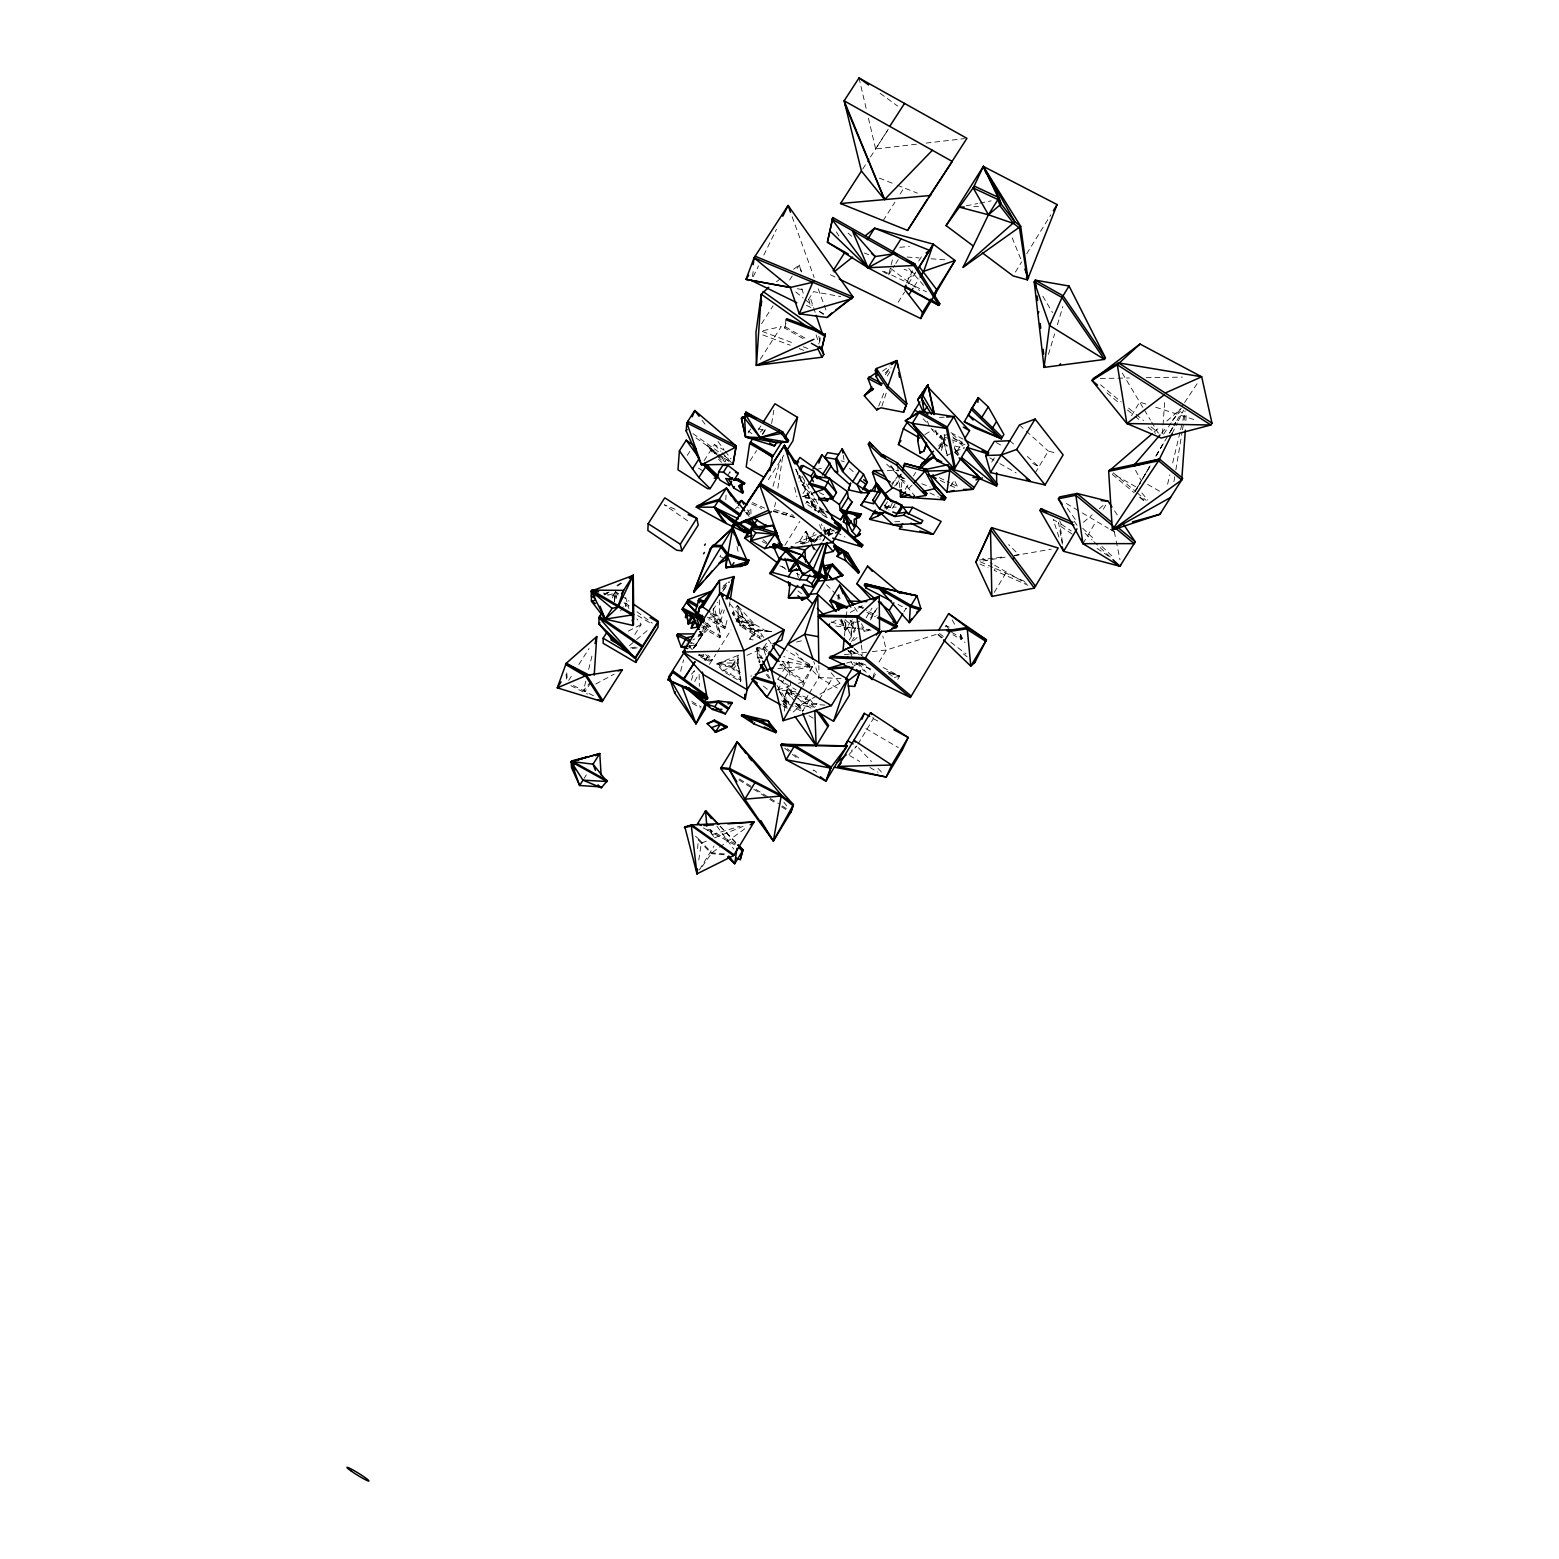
<?xml version="1.0" encoding="UTF-8"?>
<svg xmlns="http://www.w3.org/2000/svg" width="1559" height="1559" viewBox="0 0 1559 1559"><rect width="100%" height="100%" fill="white"/><g stroke="black" fill="none" stroke-linecap="round" stroke-linejoin="round"><path stroke-width="0.75" stroke-dasharray="5 3.75" d="M947.112 446.205L943.702 442.892L944.696 434.708L940.662 435.565L939.687 437.144L944.676 442.191M625.49 606.665L625.549 603.119L629.641 605.516M697.633 848.642L698.335 838.703L694.963 835.76M838.917 599.689L839.171 594.836M725.792 499.854L726.046 495.158M1185.873 420.599L1186.263 413.388M1162.449 433.772L1164.768 400.215M839.911 619.664L845.426 630.109L852.149 619.137L850.883 635.565L843.965 620.638M901.414 487.246L902.271 477.58M614.577 601.306L615.435 591.621L619.332 594.31M614.519 601.014L615.435 591.621L618.319 595.265M844.452 635.877L846.108 619.118M846.342 616.721L847.044 609.55M614.382 601.228L615.435 591.621L611.791 597.331M752.51 276.528L753.387 269.746M698.783 860.022L701.336 843.127L712.327 838.723M784.333 711.099L787.392 687.129M837.865 599.007L838.469 594.388M729.904 473.04L730.08 471.695L726.825 476.801M794.759 517.354L773.673 510.904L775.602 502.466M777.824 488.201L782.969 454.897M727.001 620.365L725.032 628.647L708.819 619.8M729.203 606.529L729.943 601.91M803.158 338.615L784.664 328.053L786.009 319.848M784.664 328.053L786.087 322.771M1173.908 481.653L1175.467 472.221M1175.856 469.863L1182.112 432.096M1182.501 429.738L1183.671 422.645M1184.061 420.287L1185.23 413.213M771.608 423.541L773.849 410.309M740.467 681.497L739.999 672.689L731.717 666.336L717.374 662.984L737.31 663.062L741.11 680.465L723.415 670.097L717.374 662.984L738.011 659.106L740.467 681.497L722.772 671.111L716.731 664.017L738.732 655.092L737.31 663.062L730.392 674.19M819.293 342.688L820.58 336.276M828.706 535.692L830.265 528.871L823.737 531.58M1167.594 484.264L1169.854 474.793M1172.68 462.945L1180.027 432.174M1180.592 429.816L1182.287 422.703M1182.852 420.345L1185.113 410.874M585.775 681.225L583.456 690.637L585.073 691.67L591.485 681.595M588.659 669.474L592.693 653.007M882.511 271.383L888.63 274.871L893.19 256.845M786.593 704.863L783.768 700.946L787.198 689.37L799.611 694.671M800.566 710.787L783.768 700.946L787.198 689.37M680.64 671.208L683.621 659.808M699.601 631.492L701.55 635.663L704.161 625.666M828.394 535.867L830.265 528.871L824.263 532.691M906.597 282.861L912.639 270.72M802.69 684.732L803.84 680.562L789.361 670.994L780.942 663.043M772.991 486.33L780.63 459.028M725.032 628.647L720.18 622.567L724.292 610.037M691.455 680.192L694.125 671.247M1048.447 354.4L1054.625 333.879M1057.372 324.759L1062.868 306.538M941.461 447.628L943.526 440.885L947.833 457.079M874.326 672.942L872.241 679.627L875.534 674.17M900.537 474.17L899.134 478.535L899.855 487.733M881.887 406.197L886.389 392.517M720.18 622.567L718.835 618.241L722.889 607.913M941.266 450.532L945.436 439.229M878.652 406.158L884.732 390.978M834.611 531.307L828.414 527.897L824.886 533.568L830.265 528.871L828.472 533.159L830.265 528.871L824.477 533.159M892.469 502.894L889.663 508.838L885.044 507.513M828.258 533.275L830.265 528.871L827.751 532.944M802.924 686.837L812.707 666.141L786.652 650.59M753.27 276.625L758.551 265.848M763.832 255.072L776.479 229.192M1172.115 433.558L1177.357 422.918M1178.409 420.794L1183.651 410.153M872.923 613.681L870.721 618.105L876.879 608.01M612.297 597.838L615.435 591.621L617.169 601.131M694.71 681.517L697.945 675.3M705.506 660.782L707.669 656.651L703.46 654.994M870.507 619.897L877.23 607.932M938.732 449.07L943.526 440.885L947.502 456.28M1149.685 466.687L1137.31 487.655L1112.775 473.683M1155.862 456.202L1168.237 435.214M1169.484 433.129L1175.661 422.645M1176.909 420.54L1181.917 412.044M1134.874 491.787L1140.116 482.92M1142.591 478.73L1149.957 466.238M1156.096 455.832L1162.235 445.406M1169.601 432.915L1175.739 422.508L1169.698 432.759M1082.94 543.662L1096.25 521.174M1103.343 509.189L1105.721 505.174M1135.478 490.734L1150.133 465.888M1156.252 455.52L1164.807 441.041M1135.283 491.085L1140.35 482.53M1059.613 520.862L1061.289 524.253L1060.217 526.026L1062.692 544.422M1131.522 415.707L1139.648 402.047L1146.547 404.268M994.291 592.362L1006.451 572.036M823.016 540.973L830.265 528.871M995.305 568.431L994.174 570.321L1028.005 585.288M961.201 639.521L960.617 633.285L961.201 639.521L952.978 634.747M897.711 679.393L899.66 676.177L882.667 667.233M1035.215 472.903L1048.35 451.097L1056.788 453.26M945.28 626.835L946.04 625.568L950.386 627.751M857.976 744.091L873.352 718.641L871.832 714.548M991.738 462.127L995.305 456.261M903.869 611.908L906.208 608.068M813.096 770.887L813.701 769.912L819.177 774.297M879.042 662.049L886.33 650.006L939.512 633.402M856.632 664.816L857.275 663.783L853.143 662.439M699.445 869.864L714.041 846.011M807.991 695.45L803.08 703.46L790.374 714.431M809.218 693.443L819.04 677.405L818.845 665.44M854.215 621.534L845.426 630.109L841.236 619.664M796.63 704.005L802.593 711.157L809.959 699.114L801.696 695.567M855.891 627.361L850.883 635.565L853.494 622.743L852.149 619.137M849.207 640.145L855.384 630.07M851.584 641.567L855.228 635.604M866.083 617.851L872.027 608.107M816.331 704.473L816.994 703.382L809.667 703.966M819.293 699.601L832.37 678.184M950.659 486.038L954.322 480.036L957.908 487.597M861.776 627.03L864.115 631.142L869.552 629.368M938.908 448.427L944.793 438.469M798.461 683.31L803.06 681.848L812.707 666.141L783.729 656.495M894.535 486.057L897.399 483.271L893.443 481.166M896.269 485.102L901.94 475.904M777.902 679.256L781.527 673.391M782.735 671.442L788.757 661.679L779.831 665.089M884.83 505.915L887.383 501.803M886.408 509.462L888.961 505.33M795.694 691.767L777.727 689.877L783.748 680.094M784.957 678.146L789.361 670.994L812.707 666.141L781.877 661.23M931.113 428.433L936.647 434.942L937.914 432.895M895.022 504.025L892.566 508.02L888.805 510.085M905.292 489.253L908.839 483.485M913.438 476.021L915.659 472.416M1015.396 272.065L1021.71 261.854M1026.777 253.669L1050.805 214.811M891.046 486.681L898.179 475.125L897.789 465.498M759.486 637.962L760.129 636.91L747.326 628.355L739.102 620.833L733.1 612.141L743.409 617.832L740.018 625.88L764.085 641.022M822.684 541.09L826.484 534.99L821.301 524.019M767.457 650.298L764.085 647.121L756.992 647.57L757.382 658.716L759.35 662.692M739.297 621.866L737.349 605.379L754.614 624.379L753.952 625.451L740.018 625.88L732.438 613.213L737.349 605.379L746.664 621.788L746.001 622.859L754.381 631.609L754.809 634.844L749.567 639.307L756.485 640.515M813.057 540.895L805.711 531.424L798.949 542.259L803.002 544.091M818.319 512.541L820.307 509.345L806.841 501.686L805.769 503.401M747.326 628.355L755.024 630.538L772.212 631.668L747.326 628.355L746.664 629.407L738.44 621.885L732.438 613.213L753.952 625.451L737.095 619.936M724.954 665.946L725.598 664.913M722.772 671.111L737.31 663.062L739.999 672.689M750.152 631.726L750.795 630.674M808.283 542.162L814.402 532.34M716.731 664.017L731.074 667.388L738.732 655.092M763.774 637.417L758.59 630.128L755.024 630.538L749.567 639.307L758.59 630.128L772.212 631.668M815.065 541.051L818.728 535.185M703.772 654.799L697.945 655.306L704.103 658.872L704.785 657.762L710.066 660.081L712.541 659.671L707.942 655.053M824.048 510.261L811.732 503.148L814.87 502.193L808.166 494.573L810.466 490.91M701.667 627.147L719.868 637.787L720.687 636.481L714.704 607.971M887.266 376.031L890.891 370.243M704.103 658.872L709.384 661.191L710.066 660.081M709.501 664.348L715.834 654.215M717.101 652.188L731.035 629.894M736.121 621.788L739.921 615.708L729.378 603.294M709.384 661.191L712.541 659.671M784.898 545.299L799.884 521.31M811.732 503.148L815.143 497.672M738.44 621.885L742.61 621.749L740.018 625.88L739.102 620.833L754.614 624.379M914.139 286.544L918.953 278.905M712.853 610.212L717.842 602.3M798.851 476.879L799.845 475.3L798.383 478.983L806.471 485.473L805.477 487.051L799.026 481.848M689.468 645.816L695.723 644.958L703.012 633.85L698.413 633.87M699.874 631.473L701.55 635.663L707.065 626.874M695.119 646.439L703.012 633.85L698.296 634.961M713.632 608.185L713.847 616.74L719.868 637.787M693.619 648.388L703.012 633.85L698.393 635.312M714.217 622.743L715.074 621.378M804.795 481.634L802.476 485.317L808.77 491.884L809.745 494.242L808.166 494.573M786.243 514.762L787.061 513.437M802.963 493.638L807.543 486.33M584.099 778.389L586.34 774.842M918.719 261.074L922.363 255.306M908.39 283.796L918.017 268.518M898.179 302.251L904.629 292.001M888.63 274.871L894.652 265.361M895.84 263.471L898.257 259.671M720.726 555.277L719.907 556.582L725.637 558.921M768.334 479.724L783.885 455.131M746.722 514.295L750.736 507.922L751.009 513.671M916.478 144.208L875.651 148.982L888.201 129.163M634.825 634.513L641.256 624.399L636.968 618.942M762.546 433.753L766.248 427.945M762.409 434.688L766.151 428.803M750.074 460.782L756.563 450.57M748.145 432.954L750.697 428.939M883.173 220.637L894.905 202.222M900.128 194.018L904.045 187.879M758.278 429.953L760.85 425.919M704.064 460.801L714.451 444.568L724.272 450.239M808.341 299.718L813.506 291.65L840.671 296.561M568.665 680.445L572.504 674.443M578.876 664.465L589.088 648.505M716.224 453.844L707.494 445.66L714.451 453.084L713.652 454.351L707.494 445.66L716.614 453.221M620.579 610.933L625.549 603.119L629.368 605.983M687.266 455.384L689.799 451.428M760.324 359.252L781.312 326.513L762.897 330.761M761.533 323.746L773.05 305.856M789.672 280.016L792.225 276.04M797.156 268.401L799.319 265.03L801.618 271.89M862.731 169.035L869.181 159.018M870.487 157.011L888.552 128.91M1163.599 434.201L1171.491 422.314M1172.797 420.345L1183.3 404.502M1184.606 402.514L1197.741 382.735M686.856 643.614L693.034 648.369L703.012 633.85L692.917 639.95M702.232 866.492L711.82 852.89L746.391 827.615M722.694 591.387L726.942 585.814M591.017 681.302L583.456 690.637L587.568 688.435M723.473 589.458L729.495 582.092M885.2 374.725L891.066 367.671M1161.572 433.129L1166.307 427.614M1172.602 420.287L1180.494 411.108M731.717 666.336L738.011 659.106M848.992 754.537L856.807 746.04L851.467 750.483M691.455 674.19L694.71 670.682M704.434 660.159L707.669 656.651L698.822 655.579M885.278 372.991L890.267 367.69M908.8 488.435L912.093 485.044M722.363 588.523L729.027 581.682M938.537 446.01L943.526 440.885M735.322 508.994L737.407 506.889L743 511.333M891.748 483.621L903.655 472.026M760.285 432.096L762.663 429.855M693.034 648.369L697.224 644.471L696.542 643.633M700.4 631.259L701.55 635.663L710.748 626.699L705.915 621.768M853.591 640.691L857.099 637.514M723.181 586.223L728.599 581.39M1154.089 432.057L1159.545 427.341M1166.814 421.047L1181.352 408.477M1083.447 522.304L1092.255 514.762M1099.29 508.721L1104.571 504.2M629.427 645.66L634.825 641.08M636.637 639.56L649.246 628.881M813.973 542.513L823.035 534.932M882.589 371.178L889.76 365.878M812.863 541.694L822.528 534.581M776.421 281.731L782.131 277.541M793.589 269.2L799.319 265.03L801.19 271.909M604.424 594.934L607.952 592.537M617.559 586.009L621.476 583.339M853.669 666.161L857.275 663.783L858.795 667.33M907.786 278.418L915.152 273.721L904.084 269.2M810.232 541.558L822.256 533.957M924.857 434.571L933.12 429.446M616.818 585.502L620.93 582.949M831.688 622.704L837.885 619.274M850.279 612.414L864.719 604.424M884.908 508.292L890.579 505.155M839.697 683.388L803.08 703.46L795.226 695.295M823.717 535.458L833.929 529.963M595.752 684.031L614.207 674.112M628.335 631.103L641.256 624.399M828.258 535.809L834.299 532.71M603.84 594.291L607.737 592.323M604.853 594.096L609.14 592.05M946.742 455.54L953.348 452.519M955.55 451.506L964.358 447.472M949.236 433.87L939.687 437.144M746.917 655.345L768.684 645.835M795.421 543.273L821.554 532.476M714.509 837.846L743.097 826.406M802.827 496.542L813.525 492.819M800.702 543.409L819.001 537.524M828.16 534.601L835.02 532.379M777.727 689.877L789.244 686.233M607.698 595.324L616.818 592.478M712.268 834.533L740.135 826.192M846.615 663.062L851.097 661.776L854.157 664.816M802.924 496.678L811.849 494.281M802.671 543.818L820.677 538.946M750.814 676.158L751.828 675.885M827.712 534.464L831.025 533.431L822.918 530.567M803.021 496.697L812.395 494.359M859.652 621.223L853.494 622.743L849.967 620.034M894.379 677.483L899.66 676.177L886.954 671.403M796.552 641.996L803.158 640.379M816.487 469.493L822.743 468.051M966.21 205.807L977.532 203.566M979.812 203.118L991.154 200.877M1005.048 557.187L979.734 561.552L1024.906 581.507M1014.266 555.589L1051.234 549.197M630.615 647.92L635.39 647.141M632.33 648.583L637.124 647.823M709.306 617.364L713.847 616.74L710.69 613.486M979.305 560.032L1004.892 556.641M1014.207 555.413L1018.865 554.79L1008.654 544.617M926.085 143.097L964.534 138.615M754.381 631.609L757.927 631.2L761.825 636.657M844.315 654.702L870 651.837M872.319 651.584L886.33 650.006L882.764 635.994M864.115 631.142L870.994 630.421M899.835 247.316L909.404 246.419M777.941 668.46L812.707 666.141M939.473 417.442L944.228 417.169M894.749 521.797L901.784 521.466M973.732 206.684L978.506 206.548M1100.303 378.447L1129.262 377.98M1146.157 377.687L1182.365 377.103M887.227 470.526L898.549 470.428M884.401 506.928L896.152 507.104M805.223 497.535L814.324 498.042M841.061 678.691L819.04 677.405L795.967 652.89M907.085 257.04L919.069 257.917M931.054 258.794L947.814 260.022M824.945 705.116L803.08 703.46L811.206 708.215M724.467 853.981L711.82 852.89L698.335 838.703M724 854.741L711.352 853.65L697.847 839.463M835.936 626.036L854.956 628.277M857.333 628.55L871.598 630.226M805.146 497.886L816.292 499.406M762.916 658.21L758.181 657.45L757.382 658.716L759.935 662.614M797.253 288.707L804.21 289.974M783.768 700.946L792.537 703.012M794.739 703.518L810.251 707.162M758.453 428.803L766.872 430.888M603.314 593.005L617.091 596.434M955.082 445.991L964.183 448.466M841.1 460.821L844.296 461.717M773.245 511.508L794.155 517.354M885.863 506.207L890.481 507.532L889.663 508.838L884.109 505.038M859.145 606.256L863.608 607.562M831.103 621.924L855.599 629.271L845.036 619.547M774.511 509.598L793.453 515.386M888.63 672.806L899.66 676.177L886.389 671.266M706.285 625.276L710.748 626.699L705.389 622.548M704.083 625.919L710.027 627.829L704.668 623.678M1155.726 407.23L1197.059 420.56M760.129 661.425L758.181 657.45L756.992 647.57L765.898 650.551M687.11 641.723L696.405 645.796M762.254 331.424L794.155 343.409M803.275 346.819L807.815 348.534M762.819 334.932L790.16 345.221M799.28 348.651L803.84 350.366M949.762 439.014L940.662 435.565L945.65 440.632M952.042 439.872L965.703 445.056M921.778 483.738L930.236 487.032M879.373 178.135L895.08 184.332M897.321 185.209L917.355 193.121M864.349 252.987L868.753 254.78M675.164 509.286L664.329 504.785L689.273 521.934M953.504 438.469L962.293 442.21M794.681 694.203L786.418 690.656L795.246 701.842M796.766 695.08L809.179 700.4L814.694 708.195M979.929 564.027L988.055 567.632M752.451 502.583L764.612 508.156M799.767 540.934L805.847 543.701M813.116 548.71L817.169 550.561M751.633 503.888L761.766 508.526M779.968 565.898L786.106 568.723M796.337 573.439L799.572 574.94M904.785 478.594L900.381 476.528L899.134 478.535L907.319 482.374M929.905 492.975L938.304 496.912M762.176 541.558L766.541 543.623M883.797 271.266L926.533 291.845M830.518 274.793L837.027 277.95M713.691 613.954L719.712 616.857L721.038 621.184L725.89 627.283L706.071 616.468M806.529 305.35L810.836 307.454M819.43 311.664L823.737 313.768M939.298 477.658L949.587 482.705M951.653 483.699L957.811 486.72M940.272 480.425L948.515 484.459M950.561 485.473L954.673 487.48M819.43 492.605L823.776 494.749M573.42 685.512L594.232 696.132M570.886 685.629L587.568 694.145M861.484 662.945L867.545 666.044M858.58 662.867L870.643 669.045M897.984 604.463L906.52 608.867M858.697 606.334L866.823 610.543M868.85 611.576L876.996 615.805M866.862 612.278L875.359 616.682M850.805 650.434L859.301 654.916M703.323 827.907L709.579 831.2L714.022 836.93M963.092 439.131L950.211 432.272L962.254 442.931L956.018 452.812L952.939 441.528M724.233 458.307L728.15 460.392L725.753 460.762L721.992 458.21M873.352 718.641L879.49 721.953M735.809 844.023L707.006 828.414L706.363 829.466L735.107 845.056M782.774 705.876L790.725 710.241M836.676 532.457L844.939 537.017M1147.619 484.381L1160.149 491.514M996.279 442.542L1002.359 446.01M1032.779 463.354L1038.879 466.823L1026.913 456.085M785.405 326.883L805.964 338.634M989.712 457.82L997.838 462.458M999.865 463.627L1016.117 472.903M1056.788 521.622L1053.241 519.595L1059.165 537.738M982.618 558.317L992.537 564.027M994.525 565.176L1026.368 583.514M745.572 512.385L751.087 515.581L747.463 509.929M951.672 632.311L961.942 638.255M698.627 654.195L704.785 657.762M739.921 615.708L769.211 632.798M837.28 688.065L819.04 677.405L813.779 661.503M702.485 625.841L720.687 636.481L714.685 615.415M865.869 728.599L898.335 747.579M777.61 679.042L796.084 689.838M792.303 695.08L786.184 691.514L790.666 696.873M794.33 696.269L812.668 707.006M689.682 641.412L695.723 644.958M784.547 699.679L792.946 704.59M795.051 705.837L803.45 710.748M637.631 615.552L651.837 623.892M808.965 715.698L813.174 718.173M849.597 755.55L859.769 761.513M869.922 767.476L878.068 772.251M691.767 701.433L701.258 707.006M692.469 703.304L700.42 707.981M1066.356 503.499L1080.309 511.742M1082.297 512.93L1108.215 528.267M1110.203 529.456L1116.205 533.003M739.492 778.993L753.893 788.074M755.94 789.38L768.275 797.156M770.341 798.461L778.565 803.645M782.17 805.925L787.587 809.335M738.927 779.909L767.73 798.072M769.776 799.358L775.953 803.255M781.624 806.821L787.042 810.251M698.49 468.129L704.395 471.89M886.623 464.153L898.179 475.125L905.818 480.055M850.649 650.61L856.593 654.488M853.65 659.145L848.038 650.395L853.962 654.273M710.358 614.188L721.038 621.184M803.06 681.848L788.581 672.28L780.143 664.329M858.97 662.224L872.183 671.072M888.416 673.469L892.391 676.138M1061.289 524.253L1071.228 530.956M1097.088 548.398L1111.021 557.791M1072.163 534.074L1060.217 526.026L1058.542 522.635L1062.342 544.149M823.99 513.301L806.841 501.686L827.322 517.588M807.679 504.687L828.628 518.913M714.451 453.084L720.102 456.923M621.281 595.655L629.057 601.053M711.703 613.233L718.835 618.241M692.976 433.636L722.207 454.487M724.175 455.871L730.021 460.041M695.938 437.865L717.393 453.143M719.342 454.546L729.086 461.483M797.448 474.501L803.177 478.613M880.231 93.404L897.614 106.031M1139.941 497.048L1145.631 501.316M824.087 512.19L820.307 509.345L826.367 515.386M636.988 611.713L652.227 623.152M782.267 566.521L786.028 569.366M763.014 539.706L766.755 542.551M890.618 268.382L919.576 290.578M731.074 667.388L739.356 673.741M748.223 430.908L751.886 433.733M939.453 633.5L943.273 636.423M950.893 642.289L966.073 653.981M942.454 637.767L936.745 633.363L941.85 638.294M963.365 653.864L967.165 656.787M686.038 644.919L690.676 648.486M763.423 686.155L770.75 691.962M781.741 700.654L787.237 704.999M783.047 703.382L786.632 706.227M784.703 748.203L790.374 752.744M792.264 754.244L797.955 758.785M787.198 748.729L792.868 753.27M794.759 754.77L800.449 759.311M797.955 590.861L801.482 593.706M943.702 442.892L947.346 445.855M954.654 451.798L958.298 454.78M795.792 291.962L803.138 297.964M804.97 299.464L812.317 305.467M819.664 311.488L823.347 314.489M718.446 454.721L725.753 460.762L724.954 462.01L717.958 455.481M1106.909 392.868L1120.025 403.781M1127.508 409.998L1133.12 414.675M1134.991 416.234L1140.603 420.891M1148.106 427.127L1155.589 433.363M1100.537 384.8L1121.116 401.91M1128.599 408.146L1134.231 412.823M1136.102 414.382L1143.585 420.599M1151.068 426.835L1158.551 433.071M783.359 704.083L787.042 707.162M1113.282 472.806L1135.225 491.202M1137.057 492.741L1146.196 500.4M1112.327 474.404L1134.25 492.8M1139.746 497.399L1145.241 501.998M848.096 233.129L851.701 236.247M952.685 436.91L964.729 447.569M849.48 468.304L856.183 474.287M1009.842 440.729L1014.967 445.328M854.196 648.68L863.121 656.709M1019.45 424.925L1024.536 429.543M1026.231 431.083L1048.35 451.097M854.546 648.817L861.406 655.131M1085.122 533.392L1092.08 539.96M1093.833 541.616L1111.216 558.044M766.658 651.584L763.286 648.408L756.193 648.856L761.572 659.106M1082.706 528.306L1094.886 539.823M1101.843 546.41L1114.003 557.908M826.504 584.781L835.02 593.238M836.715 594.934L841.821 600.001M717.647 456.3L722.441 461.113M718.465 459.145L721.661 462.36M705.72 654.624L711.839 660.763M955.609 450.765L958.941 454.137M954.654 452.324L957.986 455.696M923.045 418.708L926.338 422.119M934.582 430.654L944.481 440.885M781.001 680.484L793.667 693.658M746.664 621.788L755.024 630.538M720.239 826.192L736.53 843.224M858.424 747.774L871.5 761.533M878.029 768.412L882.92 773.576M714.451 444.568L720.628 451.136M722.168 452.773L731.444 462.633M720.102 826.289L736.257 843.438M856.359 662.614L864.29 671.111M908.761 268.401L924.292 286.135M954.673 448.856L959.37 454.234M890.208 465.985L914.451 495.606M1141.812 492.975L1147.833 500.069M831.122 672.806L841.86 685.57M946.04 625.568L950.269 630.615M689.312 646.167L692.215 649.674M848.038 650.395L851.058 654.039M858.619 663.179L866.18 672.319M746.157 512.697L749.177 516.477M796.707 703.694L802.593 711.157M624.048 602.553L628.355 608.01M783.885 802.183L786.808 805.945M891.124 465.732L898.179 475.125M766.151 674.482L769.035 678.34M702.018 420.17L706.363 425.997M717.978 441.509L723.766 449.245M725.208 451.194L731.015 458.95M716.867 826.134L733.821 849.07M809.959 699.114L815.299 706.656M1074.209 521.213L1078.165 526.825M1067.369 508.195L1075.281 519.42M806.685 540.739L805.711 531.424L812.531 541.324M1114.549 510.845L1118.427 516.653M854.527 607.347L857.236 611.381M771.218 643.711L768.626 639.814L763.286 648.408L765.566 654.955M782.871 661.25L789.361 670.994M813.525 549.041L805.711 531.424L812.395 541.558M778.935 690.618L788.094 704.532M777.025 685.473L788.796 703.382M767.554 674.306L770.107 678.204M849.811 651.077L852.052 654.585M779.695 692.293L788.269 706.246M1122.285 373.069L1143.234 408.049M1144.442 410.056L1150.425 420.034M1151.614 422.041L1157.616 432.038M1042.776 296.191L1052.539 312.579M836.462 231.999L838.859 236.013M851.097 661.776L852.812 664.699M802.242 476.567L823.62 514.002M813.954 548.826L805.711 531.424L811.382 541.343M861.386 623.697L864.894 629.875M952.14 619.839L955.648 626.055M960.325 634.338L965.002 642.62M1135.537 470.331L1141.363 480.815M805.711 531.424L814.519 548.749M756.992 647.57L762.176 658.151M737.349 605.379L743.409 617.832M795.928 469.064L815.747 509.968M824.087 527.195L827.225 533.646M795.714 469.415L815.162 510.923M927.254 421.242L929.729 426.815M799.124 704.551L801.813 711.099M1012.2 237.864L1021.281 260.217M841.119 619.254L845.426 630.109L841.529 619.059M819.566 524.565L822.061 531.093M792.147 216.74L814.168 277.56M818.261 288.824L826.406 311.371M810.816 299.289L815.415 312.989M801.794 288.59L803.236 293.209M816.137 334.834L819.001 344.091M625.607 597.175L628.881 608.536M710.612 829.174L711.859 833.753M808.731 299.445L810.602 306.343M818.767 336.179L820.638 343.058M794.622 487.538L796.883 496.912M859.009 77.95L866.219 108.721M868.441 118.192L875.651 148.982M736.978 546.488L738.557 553.484M797.253 572.933L798.305 577.629M1114.295 531.658L1115.718 538.693M1116.205 541.031L1120.005 559.798M935.809 430.167L936.647 434.942M843.244 455.228L843.945 459.554M861.289 645.075L862.751 654.371M788.757 661.679L790.14 678.36M790.335 680.737L791.719 697.438M566.112 674.092L566.56 681.147M701.277 631.434L701.55 635.663M566.794 672.884L567.242 680.036M699.134 674.54L699.328 686.389M719.615 599.864L719.712 616.857"/><path stroke-width="1.5" d="M632.818 625.412L633.266 575.349L591.192 591.134L591.446 601.17L605.243 619.137L632.818 625.412L633.11 614.032M732.691 532.399L732.769 527.819L710.183 548.982L693.677 592.128L727.936 553.991L732.769 527.819L710.183 548.982M704.61 463.257L716.887 474.657L716.809 478.165L710.124 488.669L707.552 488.649L677.99 469.805L679.393 450.843L686.252 440.184L693.619 445.484L696.347 449.343M697.594 869.22L697.009 873.839L684.83 826.874L691.787 824.945L754.069 822.002L733.607 855.579L697.009 873.839L697.126 869.259M606.88 632.369L603.138 638.216L603.197 643.302L635.76 662.439L635.936 657.489L658.249 622.275L650.084 617.5M648.154 523.707L647.862 530.469L676.762 550.249L681.868 550.814L698.237 525.052L696.795 518.27L664.758 497.847L648.154 523.707L680.309 544.169L681.868 550.814M777.727 441.178L774.394 445.952L745.592 436.968L744.637 418.182L745.826 412.102L782.618 431.785L788.542 440.69L787.568 442.21L776.772 442.698L745.592 436.968L741.421 418.319L742.396 416.799L745.611 416.682L745.826 412.102L755.784 418.338M926.182 445.504L923.844 451.155L920.063 453.104L917.744 440.885L918.173 432.973M919.011 433.402L917.744 440.885M1185.347 430.206L1181.741 479.958L1112.346 530.002L1108.683 471.344L1109.638 469.727L1159.526 459.106L1182.716 478.301L1159.877 514.275L1112.346 530.002L1158.551 460.782L1172.115 433.558M658.249 622.275L657.937 627.459L635.76 662.439M594.213 675.164L596.746 636.54L566.19 663.316L557.284 687.85L602.164 701.608L622.411 669.707L586.632 675.378L566.19 663.316L589.77 675.378M821.885 347.638L823.776 354.536L822.061 357.225L756.388 365.391L761.279 294.203L768.782 287.285M686.174 430.908L686.817 422.82L694.768 410.485L736.179 445.952L733.003 464.27L701.472 464.855L686.174 430.908L687.11 429.466M687.441 425.412L687.772 421.359L736.179 445.952L733.003 464.27M684.849 686.564L698.802 696.951L707.377 699.114L667.876 679.782L672.631 672.241L704.395 695.372L707.377 699.114L702.407 672.085M931.619 481.517L945.826 497.847L944.598 499.874L900.556 496.931L901.199 489.682M902.914 470.311L904.59 463.432L926.533 469.395L935.712 486.642L945.826 497.847L941.636 495.879M704.044 695.45L708.059 698.023L705.077 694.281L673.313 671.13L672.572 672.903M851.35 520.92L848.778 525.052L843.38 521.934L844.725 514.548L849.597 523.746L846.888 522.187M977.883 402.417L978.331 397.603L988.27 406.841L1003.918 434.493L1001.346 438.722L974.726 427.945L964.319 421.768L978.331 397.603L971.179 409.257L1001.346 438.722L964.319 421.768M697.536 586.048L693.677 592.128L732.769 527.819L748.028 562.877L740.35 566.463L725.929 567.612L727.118 555.296L720.765 546.8L711.956 546.605L693.677 592.128L703.07 581.41M685.96 612.901L685.492 617.676L686.798 611.596M844.218 638.274L843.049 650.239L851.974 646.478M703.421 616.838L698.218 613.798L698.822 608.536L719.498 580.416L734.016 576.557L730.314 599.611M699.679 607.172L698.218 613.798M790.16 582.598L788.386 597.74L806.783 597.954M718.621 471.851L723.434 472.143L733.977 480.191L738.342 473.351L727.8 465.303L722.986 465.011L718.621 471.851L718.036 476.84L720.063 480.191L729.32 485.531L731.463 482.14M753.192 264.679L754.069 257.839L788.074 205.476L853.046 296.951L827.011 317.49L799.299 313.827L790.277 287.46L754.069 257.839L746.02 279.392L790.277 287.46L812.765 282.276L813.817 280.62M927.683 474.969L932.048 476.391L949.801 470.448L950.893 468.674L979.987 477.989L973.108 489.273L946.976 492.059L949.801 470.448L948.106 464.679L923.474 469.941M729.32 485.531L731.6 481.166M761.045 305.798L761.708 301.023M704.376 710.319L705.915 703.167L705.194 698.413M685.336 650.434L668.869 676.606L674.599 692.8L695.996 723.785L705.058 709.248L705.915 703.167L699.484 695.86M727.702 857.021L734.757 863.647L736.92 848.388M753.153 438.001L749.645 443.516L746.176 466.921L764.3 477.405M749.041 560.168L747.209 564.202L725.929 567.612L727.118 555.296L748.223 561.474L749.041 560.168L727.936 553.991L721.603 545.494L712.775 545.299L711.956 546.605M736.861 781.761L729.3 769.483L737.017 741.85L781.332 795.148L773.381 841.003L720.648 768.392L737.017 741.85L793.434 804.658L791.212 811.615L773.381 841.003L744.871 799.182L729.3 769.483L720.648 768.392M699.796 626.679L691.241 628.18L692.956 621.008M769.932 470.701L772.309 457.177L782.189 441.548M765.761 525.558L753.562 518.153M832.818 217.558L827.42 242.21L868.051 267.758L938.869 305.369L939.804 303.869L914.88 263.978L832.818 217.558L827.42 242.21L848.271 254.02M763.403 421.885L774.94 403.762L797.506 417.344L792.946 440.788L786.457 451.038M811.401 343.311L821.671 349.197L825.159 334.737L816.039 329.534L786.769 318.679L786.009 319.848L815.279 330.722L824.399 335.926M825.374 333.626L821.671 349.197M795.382 561.532L779.11 559.038L772.718 545.007L773.576 543.643L786.574 550.152L796.357 559.623L812.765 568.743L803.06 574.706L795.382 561.532L802.222 555.179L818.105 576.265L817.247 577.629L803.06 574.706L795.382 561.532L787.081 559.038M780.396 557.401L769.678 573.498L794.72 586.106L801.579 587.704L803.781 584.683L812.824 587.1L819.352 576.577L827.147 542.513M874.502 491.611L876.489 483.193L891.027 501.102M695.489 611.05L698.9 599.104L711.196 591.329L701.589 606.607M595.012 643.594L596.746 636.54M736.238 858.171L740.272 859.672L742.415 851.097L738.966 847.843M826.523 542.863L818.378 573.166L811.83 583.748L812.824 587.1M848.369 489.818L850.59 483.271L848.369 489.818L860.997 492.722L869.006 492.8L852.715 481.692L842.562 471.5L835.643 459.184L824.692 457.313L827.615 452.617L838.606 454.468M905.993 285.083L904.785 289.526L922.499 312.463L920.726 318.523L839.19 279.003M727.527 598.87L734.016 576.557L731.522 580.513M934.893 295.879L936.745 289.701L919.225 266.608L933.354 244.178L955.004 260.528L920.726 318.523M871.988 387.158L864.329 395.85L876.782 409.92L880.874 407.795L903.596 412.258L906.753 403.586L896.912 360.597L876.392 368.528L875.359 370.185L876.197 376.771L881.42 385.385L867.954 378.428L876.957 372.172M925.832 460.256L898.432 444.549L903.343 428.686L907.163 422.508M790.647 812.531L793.434 804.658L781.332 795.148L729.865 768.568L721.213 767.476M808.692 484.518L813.837 476.313L829.7 478.262L824.224 489.078L813.525 492.819M815.279 710.592L833.558 721.291L847.589 679.061L787.743 644.14L804.775 634.201L818.417 636.696M698.646 629.407L692.839 616.877L686.311 611.498L688.318 624.048L691.397 614.831L686.311 611.498L688.318 624.048L695.723 621.047L691.397 614.831M818.806 663.043L817.793 595.499L804.775 634.201L813.038 659.223M923.844 451.155L926.611 442.931M854.546 686.447L860.315 670.896L854.546 686.447L848.213 685.999M618.241 605.613L623.658 590.354L591.835 590.159L633.733 614.694L605.243 619.137L591.192 591.134L633.09 615.688M726.065 598.948L734.016 576.557M920.141 276.995L923.746 271.285L933.354 244.178L874.618 228.179L865.303 235.779M781.624 434.532L782.618 431.785L781.663 433.324L760.071 437.631L745.592 436.968L741.421 418.319L744.637 418.182L760.071 437.631L776.772 442.698M826.504 780.143L831.239 767.047L847.18 745.962L781.507 744.189L780.903 745.183L786.048 759.74L825.919 781.117L847.18 745.962L794.681 745.572L781.507 744.189M818.826 463.159L821.944 454.741L829.817 463.12L830.986 466.16L824.808 476.021M846.03 745.221L847.706 740.72L853.163 743.916M862.03 719.186L864.271 713.32L869.727 716.516M972.874 245.698L946.079 225.587L983.339 166.404L1057.119 204.58L1027.42 279.86L1013.038 275.885L982.423 252.889M692.215 416.818L694.768 410.485L699.114 416.292M823.932 543.877L813.077 569.581L818.378 573.166L819.352 576.577M812.765 282.276L799.299 313.827L851.974 298.607L754.069 257.839M934.504 413.915L927.897 384.781L921.778 397.876L924.078 411.498L927.936 414.187M975.856 562.234L991.66 527.644L1058.191 548.008L1034.338 588.094L991.855 596.434L975.856 562.234L991.66 527.644L1035.488 586.184M668.869 676.606L695.996 723.785L705.233 704.259L688.708 687.538M973.089 420.053L968.431 415.084L972.095 407.776L1002.242 437.241M599.981 606.198L605.243 619.137L618.144 606.938L633.266 575.349L629.154 577.882M986.048 173.107L983.339 166.404L1020.677 226.328L963.131 267.232L988.425 214.791L999.105 197.701L983.339 166.404L973.245 187.976L988.425 214.791L1013.662 223.502L1019.547 228.14L1027.42 279.86M782.793 216.253L788.074 205.476L790.53 212.238M817.968 579.402L827.576 573.946L832.564 564.144L842.951 575.115L832.876 579.5L816.468 581.312M632.954 603.742L658.249 621.262L634.825 658.21L610.426 637.261L599.007 623.99L599.689 622.665M943.546 639.931L970.789 666.122L974.726 662.614L986.477 639.833L948.632 613.622L938.791 629.992M863.861 488.103L865.947 484.108L860.022 480.075M833.558 721.291L849.441 695.178L847.589 679.061L831.415 705.623L783.105 720.706L801.384 688.045M933.354 244.178L917.588 269.843M1160.812 512.677L1159.877 514.275L1132.438 521.875M1120.96 564.494L1119.927 566.268L1063.608 551.321L1039.931 510.417L1040.983 508.643L1072.865 522.304M1111.957 506.987L1108.079 501.18L1076.938 493.443L1059.477 496.951L1058.386 498.763L1082.94 543.662L1134.153 543.623L1135.225 541.811L1123.591 524.389M1211.967 423.093L1210.856 425.003L1161.202 438.021L1126.865 423.522L1091.924 380.415L1140.019 344.032L1201.677 376.791L1211.967 423.093L1118.446 362.877L1093.054 378.564M715.776 731.639L707.162 723.649L713.983 721.115L726.63 727.624L715.347 732.34L711.469 727.644L720.297 724.37L715.347 732.34L727.196 726.689L714.568 720.18L712.814 720.726M1076.957 528.871L1063.608 551.321L1062.127 546.8M974.726 662.614L975.525 661.269M1012.746 559.272L1013.896 557.342M808.478 565.157L821.807 543M910.378 697.516L951.087 629.797L881.576 631.317L829.446 657.664L910.378 697.516L864.602 659.204L829.446 657.664M1045.076 484.946L1063.121 454.877L1035.118 419.059L1019.45 424.925L990.511 472.572L1045.076 484.946L1016.682 449.46L1035.118 419.059M1140.019 344.032L1117.316 364.787L1091.924 380.415L1097.555 385.092M1105.428 357.771L1104.435 359.427L1044.043 367.398L1034.221 281.848L1035.273 280.152L1069.045 286.018L1105.428 357.771L1063.063 295.801L1035.273 280.152L1036.033 286.934M920.843 608.556L909.384 622.645L879.685 589.088L864.388 585.112L865.187 583.807L916.945 595.791L920.843 608.556L911.08 605.477L880.484 587.762L865.187 583.807M996.63 472.708L996.63 485.999L981.274 479.334L959.077 457.8M844.062 746.722L864.271 713.32M870.546 712.677L838.079 766.404L886.194 777.025L902.388 749.957L908.195 737.465L870.546 712.677L871.832 714.548M961.299 459.087L981.274 479.334L982.228 477.775M892.956 621.593L896.854 623.444L902.7 613.837M880.582 601.969L897.419 626.387L885.454 632.389M885.59 593.102L879.685 589.088L880.484 587.762L916.945 595.791L910.281 606.782L909.384 622.645L911.645 618.904M1059.555 365.352L1060.549 363.734M992.148 428.667L996.318 421.846M845.582 679.451L853.046 667.213L828.063 669.162M728.209 856.865L734.757 863.647L743.058 850.045L738.167 844.92M896.854 623.444L889.176 610.563L893.892 602.826M876.333 635.02L879.568 629.68L879.179 596.415L819.352 615.22L818.514 616.565L852.422 647.063M990.511 472.572L985.658 455.501L994.252 441.392L1009.842 440.729M740.272 859.672L743.058 850.045L737.875 845.153M864.602 659.204L881.576 631.317M1045.017 365.8L1044.043 367.398L1049.577 325.519L1062.01 297.496L1069.045 286.018M964.631 438.742L969.562 430.693L928.657 387.84M754.946 782.735L744.871 799.182L780.767 796.064L792.868 805.574L773.381 841.003L760.792 820.58M981.137 418.475L988.27 406.841M988.328 454.078L967.418 447.511L966.444 449.089L996.63 485.999L961.961 457.761M880.504 512.95L892.976 524.681L921.038 523.473L922.85 520.511L905.584 512.287L896.971 513.574L892.742 511.937M850.376 643.536L849.558 644.88L818.514 616.565L856.904 617.208L878.73 631.064M846.81 658.424L847.687 657.021M860.919 505.233L863.667 501.452L873.858 503.81L872.982 499.815L879.919 488.591L886.389 497.652L902.076 505.291L895.178 516.497L884.616 512.385L879.081 513.145L871.949 510.884L860.919 505.233L870.565 490.305L878.75 492.157M829.622 623.834L828.803 625.198L852.831 647.238M899.095 512.677L902.778 506.694L896.25 502.037M871.072 599.163L856.826 583.651L867.583 566.131L899.796 593.141M775.758 732.652L770.029 727.079L770.711 725.968L768.022 720.745L742.162 714.626L741.48 715.737L753.893 723.883L775.758 732.652L776.44 731.541L768.022 720.745L760.5 720.94L742.162 714.626L745.709 716.965M885.493 458.229L869.513 442.21L868.324 444.12L872.222 453.533L891.046 486.681L913.301 497.496L914.451 495.606M872.982 499.815L879.49 508.819L895.178 516.497L903.772 515.211L905.584 512.287M937.933 459.574L937.134 460.899L954.361 468.986L968.763 445.445L953.757 416.604L919.752 411.323L905.311 420.755L921.973 437.202L937.134 460.899L912.288 423.366L905.311 420.755L918.914 412.687L946.469 428.433L954.361 468.986L912.288 423.366L919.752 411.323L947.307 427.069L955.18 467.661M902.603 523.668L899.348 528.969L933.295 534.289L941.129 521.427L912.619 507.338L900.868 507.162M912.619 507.338L908.449 514.158L902.778 506.694M845.524 617.013L846.362 615.649M946.976 492.059L932.048 476.391L933.139 474.638M891.573 601.15L865.947 587.957L866.746 586.652M925.695 495.489L926.845 493.599L897.692 463.101L882.667 454.468L881.478 456.397L896.503 465.011L925.695 495.489L913.301 497.496M1037.865 313.456L1038.879 311.8M836.384 578.272L837.105 577.122M879.49 508.819L886.389 497.652M875.281 510.163L869.61 519.342L877.483 516.263L879.919 512.326M1026.426 277.599L1027.517 275.826L1020.677 226.328L1014.792 221.67L1001.17 204.015L983.339 166.404L1014.792 221.67L963.131 267.232M831.668 517.861L862.692 545.085L861.64 546.8L832.642 538.128M920.063 453.104L920.999 451.584M753.893 723.883L754.575 722.791M835.488 611.303L829.973 600.858L839.658 585.132L853.182 605.321M741.48 715.737L759.818 722.051L760.5 720.94L770.711 725.968L776.44 731.541L773.81 731.249M697.068 824.614L705.564 810.855L718.602 824.477L705.564 810.855L706.831 826.212M918.758 468.148L933.529 451.155M855.93 568.645L859.223 571.9L843.887 550.756L834.494 545.163L839.405 552.334L836.93 556.349L845.816 560.714L858.444 573.186L859.223 571.9L847.843 553.094L834.494 545.163L833.695 546.429L838.625 553.601L843.887 550.756L847.843 553.094M721.661 729.456L727.196 726.689L723.395 726.085M898.432 444.549L900.927 440.534M797.955 595.674L802.067 600.215L803.002 598.714M855.54 513.885L842.386 509.949L841.587 511.255L860.081 516.204L855.54 513.885L854.722 515.211L859.262 517.53L861.425 514.061L848.427 511.508L846.284 514.977L854.254 526.825L856.378 523.395L856.359 517.646M863.667 501.452L870.565 490.305M824.536 553.503L833.188 551.457L835.273 548.105M871.423 491.397L876.489 483.193L891.339 501.628M764.027 669.376L763.247 670.643L760.324 664.68M924.078 411.498L927.001 406.763M852.227 531.541L856.047 525.364L860.529 530.235L856.709 536.413L852.227 531.541L843.926 515.854M826.251 577.687L825.452 578.974L819.216 575.602M1053.338 210.718L1057.119 204.58M808.069 594.544L816.897 593.628L825.802 579.207M896.503 465.011L897.692 463.101M822.723 561.162L827.381 577.122L826.582 578.428L825.452 578.974L818.572 572.328M875.067 501.238L882.004 490.013M783.105 720.706L771.432 670.526L817.793 595.499M854.098 537.972L860.49 533.743L857.508 535.107M829.388 577.044L832.876 579.5L833.578 578.35M826.095 511.43L840.476 519.732L844.082 514.977L840.223 510.417L839.424 504.551L847.472 491.611L799.903 457.45L796.396 463.004M713.087 708.468L712.463 709.442L704.629 703.499L705.233 702.524L718.348 701.024L732.36 702.602L725.344 713.925L712.463 709.442L721.914 709.326M790.101 584.45L789.166 585.95L788.328 581.663M728.248 709.248L717.725 702.037L704.629 703.499L714.821 706.714L718.348 701.024L728.871 708.234L726.767 708.273M707.162 723.649L714.568 720.18L713.983 721.115M840.223 510.417L848.232 497.535L847.472 491.611M824.692 457.313L834.65 471.169L837.826 472.046L835.643 459.184L842.191 448.739L849.051 461.133L863.569 474.365L857.138 484.713L860.997 492.722L861.835 491.397M717.686 709.384L718.29 708.39M769.678 573.498L772.348 572.426L799.533 579.714L803.879 572.699M903.596 412.258L906.753 403.586L888.279 386.515L876.392 368.528L876.938 372.932M840.476 519.732L843.867 514.256M846.147 510.592L852.071 502.095L848.232 497.535M844.082 514.977L852.071 502.095M845.446 514.314L846.264 512.989M882.686 470.565L873.605 470.643L872.494 472.474L877.775 488.045M923.006 411.673L917.686 399.747L927.897 384.781L934.094 414.577M801.579 587.704L803.742 584.216M799.533 579.714L806.51 580.162L809.784 574.881M865.947 484.108L863.9 487.421L869.825 491.475M858.054 544.656L861.64 546.8L840.048 526.65L841.119 524.935L831.59 518.465M862.945 489.604L867.389 482.413L863.569 474.365M917.686 399.747L927.897 384.781M843.38 521.934L844.179 520.628M795.129 464.095L784.45 445.387L759.584 484.693L782.404 549.294L832.35 542.61L840.418 529.573L784.45 445.387L732.009 526.689L771.491 511.742M909.715 418.397L919.849 402.066M812.863 515.483L813.701 514.139M842.562 471.5L849.051 461.133M705.077 694.281L704.395 695.372L667.876 679.782L673.313 671.13M818.533 499.698L827.459 500.907L828.297 499.562M818.865 498.295L832.487 499.036L836.501 492.605L829.7 478.262M706.792 703.265L707.786 702.232L707.162 703.226M784.995 558.414L789.322 571.257L796.24 560.168M788.328 576.713L792.147 570.575M801.092 556.232L804.912 550.074L810.349 545.533M789.322 571.257L800.313 569.269L797.253 563.189L789.322 571.257L795.558 570.029L796.396 568.684M852.715 481.692L859.145 471.344M864.329 395.85L873.488 388.854L865.323 394.252M922.499 312.463L930.82 299.192M933.178 295.392L955.004 260.528L923.746 271.285M822.392 474.969L829.817 463.12M905.74 405.204L887.266 388.152L896.912 360.597L890.93 364.065M772.348 572.426L781.254 558.18M876.782 409.92L877.775 408.322M799.202 468.889L801.268 465.615L803.275 465.654L814.051 471.344L817.247 478.652M909.345 294.164L912.95 288.454M763.384 528.676L765.937 524.623M803.275 465.654L800.196 470.565L810.972 476.255L813.389 481.731M601.111 775.037L599.767 753.562L571.159 761.747L571.549 767.73L579.617 785.502L601.852 786.964M741.168 565.157L740.35 566.463L747.209 564.202L725.929 567.612M595.46 770.399L593.063 764.183L599.767 753.562L571.159 761.747L582.988 780.163L606.919 781.488L593.063 764.183L571.705 761.533M744.267 564.865L745.085 563.559M813.038 468.947L821.944 454.741M674.599 692.8L675.261 691.728M810.972 476.255L814.051 471.344M683.66 679.763L695.041 661.62L683.271 679.276M876.197 376.771L877.21 375.134M703.323 622.743L696.97 618.027L686.681 615.162L687.383 614.032M693.794 633.889L677.658 633.967L676.84 635.273L681.127 646.966L687.792 648.602M688.318 624.048L692.839 616.877M696.931 613.993L699.25 610.29M776.616 562.253L744.617 538.03L748.866 531.268M751.477 527.254L750.834 540.72L764.709 548.593L781.351 544.578L774.881 534.269L759.857 529.573L750.483 528.832L755.901 532.671L774.881 534.269L775.875 532.691L772.991 525.383L751.477 527.254L760.85 527.994L775.875 532.691L778.467 536.803M754.751 523.668L757.304 519.634M698.822 608.536L702.758 606.977L719.498 580.416L719.576 594.992M691.241 628.18L695.723 621.047L692.254 622.138M700.887 625.12L699.036 616.351L686.623 602.066L682.024 609.335L686.681 615.162M744.988 521.953L755.959 527.215L756.778 525.929L750.697 518.367M725.637 558.921L727.157 559.525L718.68 563.559L727.118 555.296L731.58 566.443L733.997 562.624M701.511 616.643L702.368 615.279M755.901 532.671L750.834 540.72L774.881 534.269L764.709 548.593M700.615 620.891L701.336 619.761L699.036 616.351L682.745 608.205L685.064 611.128M759.857 529.573L760.85 527.994L772.991 525.383L777.142 533.217M724.682 521.037L723.883 522.304L696.21 507.084L726.416 488.103L744.637 510.787M732.516 477.872L729.144 479.958L733.626 487.928L742.649 493.151L741.85 484.031M775.349 444.451L774.394 445.952L769.581 443.048M572.056 766.911L574.94 770.01M738.42 505.291L741.441 500.517L747.014 504.96M784.742 437.514L797.506 417.344M711.196 591.329L687.967 599.65L687.129 600.975L696.912 606.685M729.144 479.958L731.951 478.087L729.943 478.73M740.155 516.029L718.446 500.653L696.21 507.084L714.236 507.24L726.416 488.103L735.848 501.881M602.027 612.57L598.909 617.422L634.825 658.21L612.94 637.767M632.857 640.827L633.539 639.755M808.731 327.858L761.279 294.203L755.979 332.359L756.388 365.391L817.988 349.099L819.722 346.39L823.776 354.536M733.977 480.191L737.68 480.367L738.459 479.12L744.734 483.212L738.752 486.291L742.649 493.151M733.626 487.928L734.406 486.7M738.752 486.291L744.734 483.212L734.776 478.964L738.459 479.12L741.441 482.043L734.289 478.71M704.551 545.319L705.37 544.033M740.993 488.922L741.558 483.933M779.636 430.381L778.662 431.921L760.071 437.631L744.851 413.622L781.663 433.324L787.568 442.21L760.071 437.631M892.469 252.324L901.024 238.839M907.572 230.44L966.931 138.342L859.009 77.95L844.14 100.809L861.445 171.042L840.535 203.527L907.572 230.44L927.215 199.455M703.596 553.757L704.415 552.471M716.887 474.657L716.088 475.924L703.811 464.504M867.291 239.696L874.618 228.179L929.807 250.453L926.085 252.87M724.857 465.576L725.637 464.329M723.434 472.143L727.8 465.303M815.279 330.722L816.039 329.534M680.309 544.169L696.795 518.27L688.143 514.684M827.011 317.49L831.882 312.95M561.065 681.946L557.284 687.85L586.632 675.378L602.846 700.537M634.825 658.21L599.007 623.99L599.689 622.918M605.243 619.137L612.122 608.38L618.144 606.938M621.515 593.687L633.266 575.349L633.578 619.605M710.124 488.669L698.841 477.522L705.564 466.979L703.09 463.53M833.11 270.74L844.783 252.48M744.637 418.182L745.221 416.448M692.586 468.928L699.348 458.365L686.252 440.184M889.741 126.376L904.532 103.42M748.651 275.339L746.02 279.392L790.277 287.46M768.606 510.202L732.009 526.689L759.584 484.693L839.599 530.917L835.546 532.983M928.443 197.506L952.296 161.454L844.14 100.809L884.577 199.591L932.36 150.268M747.579 502.037L760.441 483.368L840.418 529.573M946.079 225.587L974.394 186.145L999.105 197.701L1001.17 204.015L988.425 214.791L959.409 207.152L964.183 206.996M797.799 585.463L788.386 597.74L808.205 597.272L819.391 579.207L813.428 586.301M1159.993 434.961L1133.198 466.141L1159.526 459.106M706.188 577.843L712.444 570.711M601.345 787.763L607.425 780.669L571.666 760.928L588.191 756.622L571.159 761.747L579.617 785.502L582.988 780.163L601.345 787.763L598.013 784.898M841.197 763.014L838.079 766.404L891.709 765.04L908.195 737.465L893.853 729.709M918.972 397.662L921.759 394.68L923.084 395.772L933.822 414.109M900.03 490.033L900.556 496.931L905.506 491.845M913.749 483.329L926.533 469.395L904.59 463.432M824.769 571.822L831.843 565.313L842.23 576.265M1152.276 433.636L1108.683 471.344L1158.551 460.782L1181.741 479.958M837.28 762.312L846.147 754.926M799.241 557.674L802.222 555.179L818.105 576.265M920.414 468.363L934.27 455.949L921.837 463.14M834.182 271.851L852.598 257.099M1126.865 423.522L1210.856 425.003L1117.316 364.787L1126.865 423.522L1164.125 394.914M884.226 494.32L892.839 487.733M847.2 681.478L859.672 671.929L856.359 669.571M835.741 310.046L853.046 296.951L755.121 256.202M891.553 364.572L896.912 360.597L898.023 367.749M750.23 824.808L754.069 822.002L727.819 823.854M836.93 556.349L843.088 552.042L858.444 573.186M916.731 612.141L920.044 609.881L910.281 606.782L879.685 589.088M629.329 577.999L633.266 575.349L633.441 624.438L632.136 619.897M920.745 464.913L933.178 457.742L941.694 461.698M1112.346 530.002L1170.595 497.457M872.982 599.845L879.179 596.415L856.904 617.208L860.919 642.756M771.958 456.378L773.245 455.676L750.6 442.035L772.309 457.177M877.483 516.263L883.135 513.184M854.897 536.666L860.49 533.743M831.843 565.313L825.529 568.509L832.564 564.144L823.815 565.956M595.441 755.745L599.767 753.562M975.953 479.938L979.987 477.989L972.952 477.483M732.009 526.689L746.8 519.556M802.067 600.215L808.205 597.272L801.716 587.587M856.709 536.413L859.672 535.049M756.388 365.391L813.934 339.277M1165.255 393.004L1201.677 376.791L1118.446 362.877M746.917 534.386L751.243 532.476M744.617 538.03L752.198 535.302M773.05 643.925L781.761 640.125L784.138 629.855L720.355 592.654L682.978 652.052L703.167 674.482L745.221 699.153L747.112 689.643L743.76 650.668L720.355 592.654L723.357 596.201M877.171 511.937L873.215 513.496L877.912 513.593M755.277 674.462L773.128 667.642M985.658 455.501L1001.19 454.975L1016.682 449.46M838.235 576.733L842.951 575.115L838.684 573.069M858.035 515.172L861.425 514.061M859.262 517.53L854.196 519.186L854.254 526.825M786.964 547.813L782.404 549.294L786.905 548.066M728.072 703.908L732.36 702.602L727.839 702.602M731.58 566.443L748.223 561.474M697.009 505.837L719.264 499.348L740.973 514.743M844.374 663.686L828.686 668.148L849.129 666.531M684.362 827.654L691.787 824.945L734.075 854.8M618.046 670.916L622.411 669.707M900.556 496.931L909.599 494.729M923.162 491.436L934.465 488.669L935.712 486.642L931.152 481.283M595.402 600.215L591.446 601.17L595.538 603.567M693.56 636.072L686.486 637.748L677.658 633.967M737.212 503.148L741.441 500.517L743.857 504.278M949.353 491.553L954.069 490.52M795.558 570.029L800.313 569.269M946.644 630.635L967.126 627.517L986.477 639.833L970.789 666.122L967.126 627.517L948.632 613.622M948.106 631.648L966.307 628.901L985.639 641.217M889.059 499.055L887.636 499.27L876.489 483.193L879.159 492.43M687.383 646.108L681.127 646.966L686.486 637.748L690.501 640.106M891.923 628.199L896.62 627.692L877.483 617.773M840.535 203.527L930.742 195.46M684.83 826.874L689.604 826.543M703.927 825.529L713.496 824.867M946.605 417.032L953.757 416.604L946.469 428.433L912.288 423.366L921.973 437.202M926.202 471.11L949.801 470.448L973.108 489.273L963.559 489.429M714.217 478.184L716.809 478.165L705.564 466.979M819.352 615.22L857.742 615.824L879.568 629.68M866.843 601.579L848.544 601.072L854.624 604.229M830.304 656.261L865.479 657.781L911.216 696.113M1101.141 500.575L1108.079 501.18M780.903 745.183L794.077 746.586L830.635 768.061L825.919 781.117L820.424 776.733M897.828 592.303L916.945 595.791M756.914 439.112L745.592 436.968L756.778 439.521M834.299 767.203L886.194 777.025L891.709 765.04L853.903 740.213L855.209 742.065M821.827 477.872L813.837 476.313L828.258 482.627L836.501 492.605M869.61 519.342L902.252 527M919.693 531.093L933.295 534.289L910.885 523.161M591.835 590.159L598.714 591.874M791.173 546.566L804.912 550.074L805.633 562.019M903.324 465.459L925.286 471.442L934.465 488.669L944.598 499.874L940.408 497.906M792.868 460.373L798.695 462.068M793.823 462.516L797.701 463.666M809.55 483.154L825.081 487.714L833.344 497.672M810.914 485.161L824.224 489.078L832.487 499.036M753.971 676.548L775.505 683.154L766.892 697.126L780.786 704.765M753.27 677.697L774.784 684.323M735.517 472.474L738.342 473.351M731.171 479.315L725.734 478.516L729.437 484.576M891.514 501.199L902.076 505.291M749.645 531.775L744.052 529.553L747.911 535.419M741.558 529.203L745.689 531.21L744.89 532.476L723.883 522.304L714.236 507.24L743.214 529.729L749.84 532.36M906.071 260.431L914.88 263.978L913.925 265.498L868.051 267.758L829.622 230.751M769.561 546.546L774.881 548.71M704.746 601.56L698.9 599.104L699.289 602.807M698.042 600.449L703.908 602.904M982.092 450.648L986.496 452.519M1039.931 510.417L1073.917 524.993M764.163 727.001L769.951 729.554M727.936 553.991L739.999 559.33M830.733 599.63L847.609 607.192M829.973 600.858L846.79 608.361M973.245 187.976L997.955 199.552L1000.021 205.846L1013.662 223.502M814.48 474.832L819.976 477.424M778.194 543.039L782.54 545.085M903.772 515.211L921.038 523.473M726.319 523.473L714.236 507.24L738.401 518.816M751.185 280.386L796.805 302.699M932.048 476.391L936.16 478.418M759.818 722.051L770.029 727.079M682.024 609.335L698.315 617.481M597.993 699.484L602.164 701.608L585.931 676.47L565.488 664.426M729.3 769.483L780.767 796.064M868.987 376.791L882.433 383.767M879.042 616.857L897.419 626.387M697.73 823.581L701.433 825.51M873.605 470.643L885.512 476.957M890.325 481.945L872.494 472.474L873.664 474.501M965.235 440.262L988.854 452.831M606.919 781.488L571.159 761.747L574.53 764.651M904.999 286.154L938.869 305.369L913.925 265.498L831.843 219.059L868.051 267.758L893.346 253.864L875.164 256.553L868.051 267.758L852.325 230.654L875.164 256.553L871.559 253.415M963.267 427.108L969.562 430.693M1026.27 478.691L1030.324 481.029L1001.19 454.975M914.802 410.192L918.933 412.55M903.343 428.686L919.868 438.137M749.645 443.516L772.387 456.631M813.74 575.583L817.247 577.629L811.908 570.107L795.499 560.987L785.717 551.516L772.718 545.007L775.992 548.261M687.967 599.65L697.75 605.36M771.432 670.526L831.415 705.623M689.682 641.412L676.84 635.273L678.652 637.865M591.329 596.181L595.363 598.539M625.822 648.7L611.089 640.047L611.089 636.208M603.138 638.216L633.889 656.3M859.106 542.941L862.692 545.085L851.35 536.218M833.695 546.429L843.088 552.042L845.816 560.714M774.628 643.399L784.645 649.382M1081.732 539.453L1082.94 543.662L1119.927 566.268L1135.225 541.811L1118.836 528.209M697.341 692.664L707.377 699.114M923.025 491.143L926.845 493.599M743.214 529.729L744.89 532.476L714.236 507.24L750.581 530.781M737.68 480.367L743.955 484.44M749.255 719.284L752.802 721.622M744.851 413.622L748.749 416.234M1115.952 563.578L1119.927 566.268L1112.97 559.7M806.51 580.162L811.83 583.748M834.338 522.791L840.048 526.65M704.025 621.612L686.623 602.066L704.317 620.131M714.236 507.24L750.054 531.872M714.821 706.714L725.344 713.925M1040.983 508.643L1046.693 512.58M599.591 616.37L642.581 645.991M641.899 647.043L598.909 617.422L599.007 623.99M702.758 606.977L709.91 611.985M733.607 855.579L691.3 825.724L697.009 873.839M748.885 520.336L756.778 525.929M746.098 520.219L755.959 527.215M763.053 291.455L822.334 333.529L816.195 315.269M829.875 497.73L839.424 504.551M968.431 415.084L1001.346 438.722M863.667 479.704L867.389 482.413M859.009 77.95L868.655 84.966M841.509 607.64L836.072 603.567L838.411 610.212M705.233 702.524L709.949 706.091M931.152 299.445L938.869 305.369M853.397 537.855L862.692 545.085M842.386 509.949L847.102 513.652M841.587 511.255L846.284 514.977M753.699 680.153L757.304 683.017M759.584 484.693L832.35 542.61M818.475 571.958L826.582 578.428L821.924 562.487M950.893 468.674L974.2 487.499M920.453 396.785L931.502 414.402M612.122 608.38L591.192 591.134L594.895 596.298M1134.153 543.623L1075.846 495.275L1058.386 498.763L1062.342 504.375M1111.548 522.168L1076.938 493.443L1075.846 495.275L1082.94 543.662M856.826 583.651L874.794 598.598M878.38 601.599L889.176 610.563M688.298 688.182L698.802 696.951M610.426 637.261L625.159 649.752M684.83 686.954L705.233 704.259L685.843 686.525M834.65 471.169L849.772 484.596M785.093 437.611L788.542 440.69M816.897 593.628L836.248 611.459M868.324 444.12L881.478 456.397M834.864 577.921L861.094 602.339M769.152 651.896L779.247 661.445M768.353 653.182L776.772 661.133M840.983 608.263L836.072 603.567L839.034 609.978M807.094 598.364L812.239 603.411M817.384 608.458L824.243 615.201M776.85 546.878L773.576 543.643L802.222 555.179L786.574 550.152L779.11 559.038L795.499 560.987L803.06 574.706M824.243 497.594L827.459 500.907M827.576 573.946L832.876 579.5M894.32 252.344L896.893 255.052M869.065 676.216L872.241 679.627L869.201 675.963M686.623 602.066L703.83 620.833M867.583 566.131L872.299 571.335M936.706 300.322L939.804 303.869M976.577 473.955L981.274 479.334M869.513 442.21L872.709 445.855M826.328 543.565L833.188 551.457M832.194 541.675L836.306 546.429M739.531 485.063L743.429 491.923M751.633 679.1L766.892 697.126L752.549 678.867M967.418 447.511L997.585 484.44M861.445 171.042L884.577 199.591L845.134 104.823M737.017 741.85L745.806 753.153M748.749 756.933L751.672 760.695M728.832 856.027L734.757 863.647M1034.338 588.094L990.491 529.592L991.855 596.434M705.564 810.855L711.216 818.494M679.393 450.843L698.841 477.522M795.051 716.614L816.175 745.981L828.628 725.5L819.293 712.307M707.26 464.718L712.716 472.416M816.02 710.066L827.868 726.786M802.671 586.067L809.14 595.752M772.504 645.66L780.279 657.352M875.359 370.185L887.266 388.152M761.201 664.563L765.021 670.409M696.191 449.577L693.619 445.484L695.782 449.401M726.416 488.103L731.229 496.074M876.489 483.193L881.147 491.299M836.501 457.839L843.4 470.175M768.022 720.745L770.341 724.935M864.388 585.112L865.947 587.957M762.663 661.172L768.041 671.422M850.805 607.075L839.658 585.132L843.088 593.706M817.988 349.099L822.061 357.225M788.62 454L784.45 445.387L785.58 450.064M825.315 572.777L827.381 577.122M787.509 451.935L784.45 445.387L804.054 508.565M1027.517 275.826L1028.511 278.087L1024.809 269.122M802.71 713.262L816.175 745.981L814.792 710.553M696.561 623.132L699.056 629.388M867.954 378.428L872.475 390.471M681.965 686.018L695.996 723.785M766.326 657.138L770.887 670.234M738.927 545.689L732.769 527.819L734.347 534.815M921.778 397.876L923.552 404.132M846.089 523.493L848.544 532.886M696.97 618.027L699.25 626.854M842.191 448.739L842.893 453.065M898.744 372.523L899.485 377.278M632.058 612.882L633.441 624.438M704.512 704.571L705.058 709.248M1037.066 295.976L1037.592 300.497M1040.204 323.531L1040.749 328.228M1043.146 349.372L1043.692 354.068M744.929 694.496L745.221 699.153L745.066 694.301M831.239 767.047L830.635 768.061L786.048 759.74L794.681 745.572L831.239 767.047M784.138 629.855L747.112 689.643L682.978 652.052L743.76 650.668L784.138 629.855M735.244 447.414L701.472 464.855L686.817 422.82L735.244 447.414M1062.01 297.496L1034.221 281.848L1049.577 325.519L1104.435 359.427L1062.01 297.496M351.438 1471.228A12.92 1.091 31.8 0 0 368.879 1481.05A12.92 1.091 31.8 0 0 353.542 1470.312A12.92 1.091 31.8 0 0 351.438 1471.228"/></g></svg>
